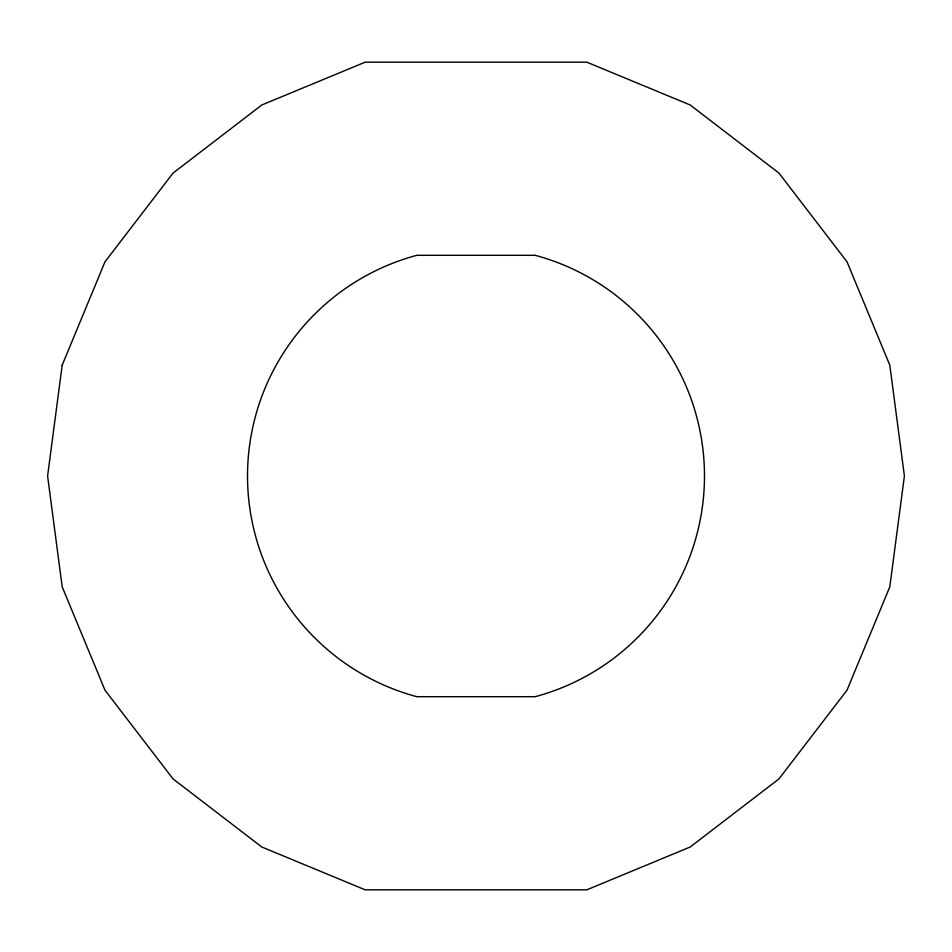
<?xml version="1.0" encoding="UTF-8"?>
<svg xmlns="http://www.w3.org/2000/svg" width="952" height="952" viewBox="0 0 952 952"><rect width="100%" height="100%" fill="white"/><g stroke="black" fill="none" stroke-linecap="round" stroke-linejoin="round"><path stroke-width="1.43" d="M62.201 365.128L47.6 476L62.201 586.872L104.994 690.2L173.074 778.926L261.8 847.006L365.128 889.799L586.872 889.799L690.2 847.006L778.926 778.926L847.006 690.2L889.799 586.872L904.4 476L889.799 365.128L847.006 261.8L778.926 173.074L690.2 104.994L586.872 62.201L365.128 62.201L261.8 104.994L173.074 173.074L104.994 261.8L62.201 365.128M535.131 255.303L416.869 255.303A228.48 228.48 0 0 0 416.869 696.697L535.131 696.697A228.48 228.48 0 0 0 535.131 255.303"/></g></svg>
